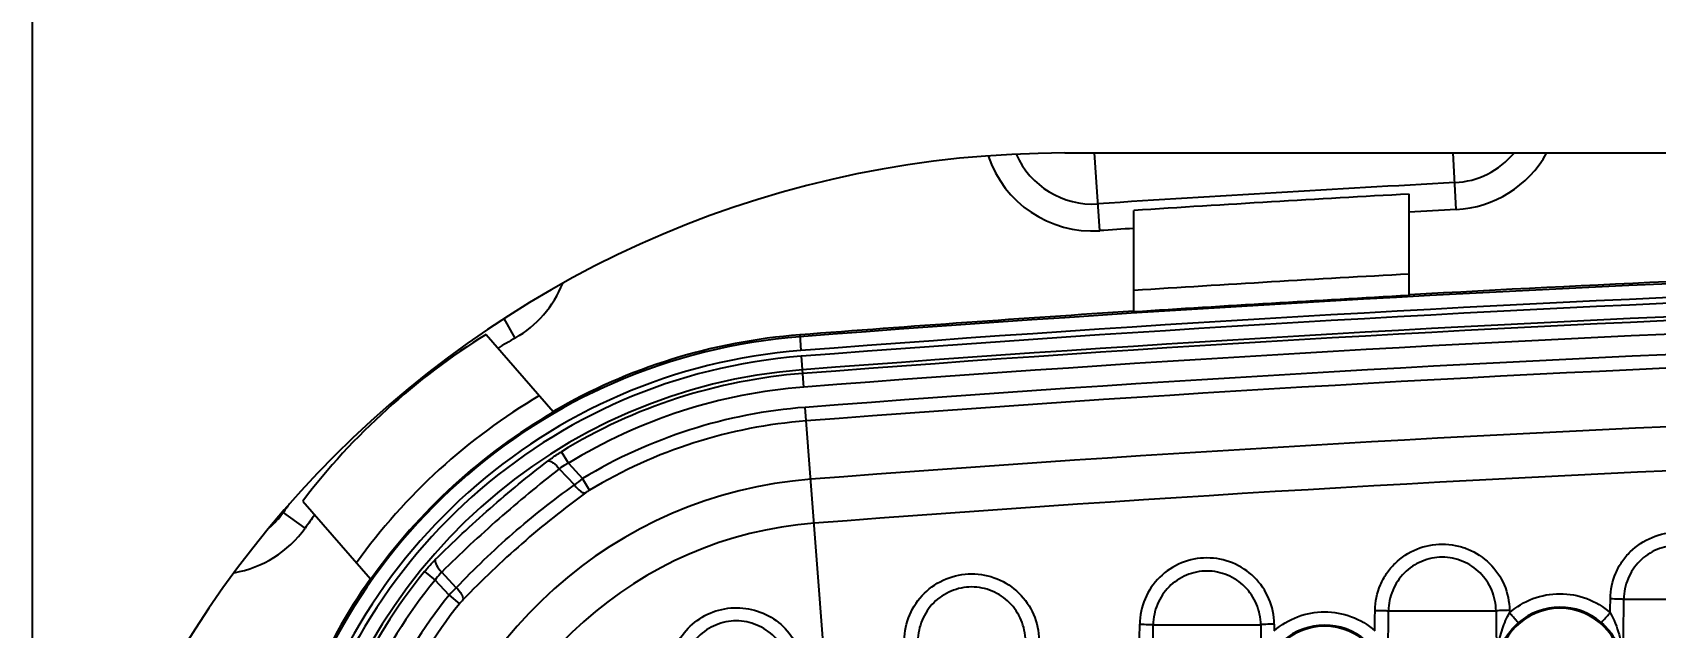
# Model space of a CAD drawing. Header units: millimetres. Extents: x 309 to 11345, y -1340 to 1318.
# Drawn here: x 10560.5 to 10678.4, y -376.5 to -333.2 of the extents above; entities that cross this region are included whole.
import ezdxf

# ---------------------------------------------------------------- set-up
doc = ezdxf.new("R2010")
doc.units = ezdxf.units.MM
doc.header["$LTSCALE"] = 16.335
doc.header["$PDMODE"] = 3
doc.header["$PDSIZE"] = 0.3125
doc.linetypes.add('HIDDEN', pattern=[0.2, 0.1, -0.1])
doc.layers.get('0').update_dxf_attribs({"linetype": 'CONTINUOUS'})
doc.layers.get('Defpoints').update_dxf_attribs({"linetype": 'CONTINUOUS'})
doc.layers.add('DEFAULT_2', color=8, linetype='HIDDEN')
doc.styles.get("Standard").update_dxf_attribs({"font": 'txt', "width": 0.8})
doc.dimstyles.new('STANDARD$0', dxfattribs={"dimscale": 2, "dimtxt": 3, "dimasz": 3, "dimexe": 1.25, "dimexo": 0.625, "dimgap": 0.5, "dimtad": 0, "dimdsep": 46, "dimlunit": 6, "dimtxsty": 'Standard', "dimblk": 'CLOSEDBLANK', "dimcen": 0, "dimclrt": 2, "dimazin": 2, "dimtfac": 2, "dimtmove": 1, "dimatfit": 3, "dimfxl": 0, "dimtolj": 1, "dimtzin": 0, "dimarcsym": 0})

# ---------------------------------------------------------------- blocks, each defined once
blk = doc.blocks.new('_ClosedBlank')
at = {"color": 0, "linetype": 'ByBlock', "lineweight": -2}
for p, q in [((-1, 0.1667), (0, 0)), ((-1, 0.1667), (-1, -0.1667)), ((0, 0), (-1, -0.1667))]:
    blk.add_line(p, q, dxfattribs=at)
blk = doc.blocks.new('*D579')
at = {"color": 4, "lineweight": -2}
for p, q in [((10560.46, -415.75), (10560.46, -306.52)), ((10980.46, -415.75), (10980.46, -306.52)), ((10580.46, -309.02), (10740.5, -309.02)), ((10960.46, -309.02), (10812.5, -309.02))]:
    blk.add_line(p, q, dxfattribs=at)
at = {"layer": 'Defpoints', "color": 0}
for p in [(10980.46, -309.02), (10560.46, -417), (10980.46, -417)]:
    blk.add_point(p, dxfattribs=at)
at = {"color": 4, "lineweight": -2, "xscale": 20, "yscale": 20, "zscale": 20, "rotation": 180}
blk.add_blockref('_ClosedBlank', (10560.46, -309.02), dxfattribs=at)
at = {"color": 4, "lineweight": -2, "xscale": 20, "yscale": 20, "zscale": 20}
blk.add_blockref('_ClosedBlank', (10980.46, -309.02), dxfattribs=at)
at = {"color": 6, "insert": (10776.5, -309.02), "char_height": 20, "attachment_point": 5}
blk.add_mtext('\\A1;420.00', dxfattribs=at)

msp = doc.modelspace()

# ---------------------------------------------------------------- linework, layer by layer
at = {"color": 7, "linetype": 'Continuous'}
for p, q in [((10635.464, -341.996), (10905.464, -341.996)), ((10637.989, -347.638), (10637.618, -341.996)), ((10663.886, -346.102), (10663.669, -341.996)), ((10660.464, -352.294), (10660.464, -344.981)), ((10640.464, -353.489), (10640.464, -346.171)), ((10595.533, -355.435), (10594.726, -354.025)), ((10593.418, -355.179), (10598.299, -360.766)), ((10616.197, -355.207), (10616.285, -356.345)), ((10616.489, -358.998), (10616.317, -356.761)), ((10617.914, -377.539), (10616.602, -360.47)), ((10599.402, -364.536), (10598.886, -363.694)), ((10598.732, -364.929), (10599.833, -366.109)), ((10599.402, -364.536), (10600.43, -365.638)), ((10600.939, -366.484), (10600.43, -365.638)), ((10580.093, -367.286), (10585.016, -372.921)), ((10580.27, -369.241), (10578.624, -368.066)), ((10588.941, -372.4), (10589.707, -373.023)), ((10591.252, -373.568), (10590.195, -372.435)), ((10590.724, -374.113), (10589.707, -373.023)), ((10590.724, -374.113), (10591.493, -374.731)), ((10676.065, -374.398), (10683.877, -374.398)), ((10658.971, -375.253), (10666.784, -375.253)), ((10667.759, -375.212), (10667.76, -375.39)), ((10641.878, -376.258), (10649.691, -376.258)), ((10650.665, -376.217), (10650.67, -376.701))]:
    msp.add_line(p, q, dxfattribs=at)
for centre, radius, start, end in [((10635.464, -416.996), 75, 90, 180), ((10637.464, -339.655), 8, 198.58228, 273.76233), ((10637.464, -339.655), 6.046, 203.64336, 273.76233), ((10663.464, -338.113), 6.046, 273.02607, 320.03855), ((10663.464, -338.113), 8, 273.02607, 330.96057), ((10770.464, -2362.171), 2020.838, 93.026072, 93.762335), ((10770.464, -2362.171), 2020.187, 93.121322, 93.68956), ((10770.464, -2362.171), 2018.885, 93.026072, 93.123338), ((10770.464, -2362.171), 2018.885, 93.691944, 93.762335), ((10770.464, -2362.171), 2012.747, 85.604565, 94.395435), ((10770.464, -2362.171), 2011.743, 85.604565, 94.395435), ((10770.464, -2362.171), 2011.326, 85.604565, 94.395435), ((10770.464, -2362.171), 2014.385, 93.130322, 93.700203), ((10770.464, -2362.171), 2012.885, 91.992918, 93.132657), ((10591.56, -348.491), 8, 299.77857, 338.18633), ((10770.464, -2362.171), 2010.339, 85.604565, 94.395435), ((10770.464, -2362.171), 2010.069, 85.604565, 94.395435), ((10770.464, -2362.171), 2012.832, 93.132739, 93.703061), ((10770.464, -2362.171), 2012.885, 93.702964, 94.395435), ((10770.464, -2362.171), 2009.082, 85.604565, 94.395435), ((10770.464, -2362.171), 2007.606, 85.604565, 94.395435), ((10619.424, -397.187), 41.967, 94.39543, 169.27271), ((10619.424, -397.187), 49.407, 121.76053, 142.75576), ((10619.424, -397.187), 48.105, 119.77857, 121.50419), ((10619.424, -397.187), 42.105, 94.39543, 120.1155), ((10770.464, -2362.171), 2006.619, 85.604565, 94.395435), ((10619.424, -397.187), 40.963, 94.39543, 169.27271), ((10619.424, -397.187), 40.546, 94.39543, 169.27271), ((10619.424, -397.187), 39.559, 94.39543, 169.27271), ((10619.424, -397.187), 39.289, 94.39543, 121.51729), ((10619.424, -397.187), 38.302, 94.39543, 121.51729), ((10619.424, -397.187), 43.605, 120.49919, 144.32818), ((10619.424, -397.187), 36.826, 94.39543, 121.05032), ((10770.464, -2362.171), 2002.364, 85.604565, 94.395435), ((10619.424, -397.187), 42.052, 120.10159, 144.8244), ((10619.424, -397.187), 35.839, 94.39543, 121.0501), ((10770.464, -2362.171), 1999.166, 85.604565, 94.395435), ((10619.424, -397.187), 31.584, 94.39543, 169.27271), ((10610.753, -379.364), 17.175, 126.94787, 129.48409), ((10619.424, -397.187), 50.058, 143.59023, 144.48276), ((10573.759, -364.594), 6.046, 310.03658, 324.48276), ((10619.424, -397.187), 48.105, 143.07492, 144.48276), ((10619.424, -397.187), 28.386, 94.39543, 169.27271), ((10573.759, -364.594), 8, 279.68572, 324.48276), ((10619.424, -397.187), 39.289, 140.88448, 169.27271), ((10619.424, -397.187), 42.105, 144.80703, 169.27271), ((10619.424, -397.187), 38.302, 140.88314, 169.27271), ((10602.943, -385.436), 16.659, 134.57149, 137.18042), ((10619.424, -397.187), 36.826, 141.20129, 169.27271), ((10619.424, -397.187), 35.839, 141.20154, 169.27271), ((10299.683, -370.896), 375.42, 359.3149, 359.47076), ((10029.326, -369.647), 646.757, 359.206522, 359.57913), ((10274.176, -371.666), 383.833, 359.24952, 359.4696), ((9976.961, -370.209), 682.029, 359.186287, 359.576278), ((11315.257, -369.92), 648.496, 180.47117, 180.768546), ((10671.422, -379.577), 4.514, 0, 180), ((10671.422, -379.566), 4.583, 49.16706, 130.98952), ((10254.844, -372.646), 386.072, 359.2278, 359.46887), ((9950.473, -371.169), 691.424, 359.181435, 359.578263), ((11333.288, -370.517), 683.621, 180.481176, 180.787385), ((10654.329, -380.884), 4.514, 0, 180), ((10654.328, -380.872), 4.581, 49.22986, 130.97117)]:
    msp.add_arc(centre, radius, start, end, dxfattribs=at)
for points, knots in [([(10597.914, -364.361), (10597.99, -364.303), (10598.304, -364.068), (10598.632, -363.85), (10598.886, -363.694)], [0, 0, 0, 0, 0.2422026, 1, 1, 1, 1]), ([(10589.726, -371.531), (10591.015, -370.253), (10593.66, -367.764), (10596.477, -365.47), (10597.914, -364.361)], [0, 0, 0, 0, 0.5000066, 1, 1, 1, 1]), ([(10598.732, -364.929), (10597.241, -366.098), (10594.312, -368.509), (10591.547, -371.106), (10590.195, -372.435)], [0, 0, 0, 0, 0.5000359, 1, 1, 1, 1]), ([(10597.914, -364.361), (10597.969, -364.353), (10598.107, -364.387), (10598.402, -364.557), (10598.604, -364.768), (10598.732, -364.929)], [0, 0, 0, 0, 0.1619529, 0.3969743, 1, 1, 1, 1]), ([(10599.402, -364.536), (10599.342, -364.565), (10599.111, -364.683), (10598.889, -364.818), (10598.732, -364.929)], [0, 0, 0, 0, 0.257327, 1, 1, 1, 1]), ([(10591.252, -373.568), (10592.563, -372.197), (10595.3, -369.559), (10598.292, -367.215), (10599.833, -366.109)], [0, 0, 0, 0, 0.5000901, 1, 1, 1, 1]), ([(10599.833, -366.109), (10599.96, -366.277), (10600.16, -366.493), (10600.45, -366.666), (10600.578, -366.696), (10600.628, -366.69)], [0, 0, 0, 0, 0.6269965, 0.8508979, 1, 1, 1, 1]), ([(10600.939, -366.484), (10600.912, -366.5), (10600.806, -366.566), (10600.702, -366.636), (10600.627, -366.691)], [0, 0, 0, 0, 0.2566839, 1, 1, 1, 1]), ([(10600.627, -366.691), (10599.851, -367.264), (10598.281, -368.454), (10595.256, -370.978), (10593.106, -373.038), (10591.738, -374.453)], [0, 0, 0, 0, 0.2450896, 0.5000844, 1, 1, 1, 1]), ([(10675.087, -374.364), (10675.096, -373.734), (10675.292, -372.777), (10675.902, -371.664), (10676.716, -370.69), (10678.067, -369.797), (10679.655, -369.486), (10680.919, -369.609), (10682.136, -369.971), (10683.489, -370.86), (10684.582, -372.458), (10684.845, -373.729), (10684.851, -374.358)], [0, 0, 0, 0, 0.1248239, 0.1875575, 0.2502824, 0.3751576, 0.5000217, 0.5627571, 0.6254919, 0.7503543, 0.8752048, 1, 1, 1, 1]), ([(10657.993, -375.219), (10658.003, -374.589), (10658.198, -373.632), (10658.809, -372.519), (10659.623, -371.545), (10660.973, -370.652), (10662.561, -370.34), (10663.825, -370.463), (10665.042, -370.825), (10666.396, -371.714), (10667.488, -373.312), (10667.752, -374.583), (10667.758, -375.212)], [0, 0, 0, 0, 0.1248269, 0.1875607, 0.2502867, 0.3751638, 0.5000261, 0.5627619, 0.625497, 0.7503588, 0.8752085, 1, 1, 1, 1]), ([(10666.784, -375.253), (10666.779, -374.745), (10666.561, -373.723), (10665.7, -372.422), (10664.398, -371.565), (10662.872, -371.248), (10661.348, -371.567), (10660.047, -372.425), (10659.191, -373.726), (10658.976, -374.746), (10658.971, -375.253)], [0, 0, 0, 0, 0.1253948, 0.2505097, 0.3754997, 0.5002886, 0.6250655, 0.7499644, 0.8748857, 1, 1, 1, 1]), ([(10683.877, -374.398), (10683.872, -373.89), (10683.655, -372.868), (10682.794, -371.567), (10681.492, -370.711), (10679.966, -370.393), (10678.441, -370.712), (10677.141, -371.57), (10676.284, -372.871), (10676.069, -373.891), (10676.065, -374.398)], [0, 0, 0, 0, 0.1253926, 0.250501, 0.3754835, 0.5002673, 0.6250422, 0.7499456, 0.874878, 1, 1, 1, 1]), ([(10588.941, -372.401), (10589.004, -372.323), (10589.254, -372.023), (10589.52, -371.736), (10589.726, -371.531)], [0, 0, 0, 0, 0.2556452, 1, 1, 1, 1]), ([(10590.195, -372.435), (10590.152, -372.479), (10589.978, -372.665), (10589.819, -372.865), (10589.707, -373.023)], [0, 0, 0, 0, 0.241226, 1, 1, 1, 1]), ([(10589.726, -371.532), (10589.71, -371.585), (10589.726, -371.729), (10589.859, -372.05), (10590.048, -372.284), (10590.195, -372.435)], [0, 0, 0, 0, 0.1597782, 0.3937754, 1, 1, 1, 1]), ([(10623.806, -377.381), (10623.812, -376.752), (10624.075, -375.482), (10625.168, -373.884), (10626.783, -372.815), (10628.684, -372.44), (10630.587, -372.809), (10632.207, -373.874), (10633.301, -375.472), (10633.566, -376.743), (10633.572, -377.373)], [0, 0, 0, 0, 0.1249236, 0.2498231, 0.3748271, 0.4998738, 0.6249213, 0.7499634, 0.8749858, 1, 1, 1, 1]), ([(10650.665, -376.217), (10650.659, -375.587), (10650.394, -374.317), (10649.302, -372.719), (10647.682, -371.654), (10645.78, -371.283), (10643.879, -371.658), (10642.262, -372.725), (10641.17, -374.324), (10640.906, -375.595), (10640.9, -376.225)], [0, 0, 0, 0, 0.1249498, 0.249941, 0.3749615, 0.4999828, 0.6250064, 0.7500293, 0.8750248, 1, 1, 1, 1]), ([(10649.691, -376.258), (10649.685, -375.75), (10649.468, -374.728), (10648.607, -373.428), (10647.304, -372.571), (10645.779, -372.253), (10644.254, -372.573), (10642.954, -373.43), (10642.097, -374.731), (10641.882, -375.751), (10641.878, -376.258)], [0, 0, 0, 0, 0.1253965, 0.2505172, 0.3755146, 0.5003083, 0.6250867, 0.7499811, 0.8748924, 1, 1, 1, 1]), ([(10591.252, -373.568), (10591.401, -373.714), (10591.593, -373.941), (10591.733, -374.257), (10591.752, -374.399), (10591.738, -374.453)], [0, 0, 0, 0, 0.6034026, 0.8385094, 1, 1, 1, 1]), ([(10632.597, -377.415), (10632.592, -376.906), (10632.375, -375.885), (10631.513, -374.584), (10630.211, -373.727), (10628.685, -373.41), (10627.16, -373.729), (10625.86, -374.587), (10625.004, -375.888), (10624.789, -376.908), (10624.785, -377.415)], [0, 0, 0, 0, 0.1253981, 0.2505248, 0.3755301, 0.5003287, 0.625107, 0.7499954, 0.8748978, 1, 1, 1, 1]), ([(10591.738, -374.453), (10591.717, -374.475), (10591.632, -374.565), (10591.552, -374.658), (10591.493, -374.732)], [0, 0, 0, 0, 0.2414119, 1, 1, 1, 1]), ([(10667.76, -375.39), (10668.258, -374.953), (10669.421, -374.251), (10671.417, -373.885), (10673.414, -374.248), (10674.578, -374.949), (10675.076, -375.385)], [0, 0, 0, 0, 0.249982, 0.5000216, 0.7500504, 1, 1, 1, 1]), ([(10675.087, -374.364), (10675.294, -374.365), (10675.577, -374.369), (10675.903, -374.385), (10676.022, -374.392), (10676.065, -374.398)], [0, 0, 0, 0, 0.6345609, 0.8672449, 1, 1, 1, 1]), ([(10606.722, -379.872), (10606.711, -379.292), (10606.956, -378.125), (10607.864, -376.605), (10609.262, -375.505), (10610.953, -374.962), (10612.729, -375.045), (10614.361, -375.745), (10615.656, -376.97), (10616.147, -378.051), (10616.315, -378.606)], [0, 0, 0, 0, 0.1249737, 0.249898, 0.3748184, 0.4997554, 0.6247495, 0.7497789, 0.8749112, 1, 1, 1, 1]), ([(10615.514, -379.878), (10615.508, -379.37), (10615.288, -378.349), (10614.423, -377.05), (10613.118, -376.193), (10611.59, -375.875), (10610.063, -376.192), (10608.763, -377.049), (10607.91, -378.351), (10607.701, -379.372), (10607.7, -379.878)], [0, 0, 0, 0, 0.1252412, 0.2504205, 0.375672, 0.5007327, 0.6255923, 0.7503568, 0.8750367, 1, 1, 1, 1]), ([(10650.67, -376.701), (10651.167, -376.264), (10652.328, -375.563), (10654.322, -375.198), (10656.316, -375.56), (10657.479, -376.258), (10657.977, -376.693)], [0, 0, 0, 0, 0.2499769, 0.5000208, 0.7500573, 1, 1, 1, 1]), ([(10657.993, -375.219), (10658.2, -375.221), (10658.526, -375.23), (10658.853, -375.236), (10658.971, -375.253)], [0, 0, 0, 0, 0.6345429, 1, 1, 1, 1]), ([(10667.759, -375.212), (10667.552, -375.214), (10667.27, -375.219), (10666.946, -375.237), (10666.826, -375.245), (10666.784, -375.253)], [0, 0, 0, 0, 0.6335005, 0.8668574, 1, 1, 1, 1]), ([(10666.82, -378.618), (10666.851, -378.352), (10666.943, -377.657), (10667.213, -376.559), (10667.55, -375.761), (10667.76, -375.39)], [0, 0, 0, 0, 0.2375854, 0.6219145, 1, 1, 1, 1]), ([(10666.824, -378.788), (10666.878, -378.568), (10667.009, -378.099), (10667.45, -377.138), (10667.986, -376.479), (10668.416, -376.106)], [0, 0, 0, 0, 0.2147419, 0.4606397, 1, 1, 1, 1]), ([(10668.416, -376.106), (10668.407, -376.103), (10668.387, -376.081), (10668.344, -376.041), (10668.282, -375.974), (10668.161, -375.844), (10667.985, -375.646), (10667.837, -375.479), (10667.76, -375.39)], [0, 0, 0, 0, 0.027305, 0.088881, 0.1834232, 0.3095088, 0.6379924, 1, 1, 1, 1]), ([(10674.418, -376.098), (10674.427, -376.096), (10674.448, -376.074), (10674.491, -376.035), (10674.554, -375.968), (10674.675, -375.839), (10674.852, -375.641), (10674.999, -375.473), (10675.076, -375.385)], [0, 0, 0, 0, 0.027455, 0.0889912, 0.1834259, 0.309398, 0.6377963, 1, 1, 1, 1]), ([(10674.418, -376.098), (10674.849, -376.471), (10675.389, -377.13), (10675.832, -378.091), (10675.963, -378.558), (10676.018, -378.776)], [0, 0, 0, 0, 0.5404927, 0.786783, 1, 1, 1, 1]), ([(10675.076, -375.385), (10675.358, -375.88), (10675.668, -376.693), (10675.916, -377.79), (10675.988, -378.34), (10676.02, -378.604)], [0, 0, 0, 0, 0.5072103, 0.7635789, 1, 1, 1, 1]), ([(10640.9, -376.225), (10641.107, -376.226), (10641.433, -376.236), (10641.76, -376.241), (10641.878, -376.258)], [0, 0, 0, 0, 0.6344809, 1, 1, 1, 1]), ([(10650.665, -376.217), (10650.459, -376.219), (10650.177, -376.224), (10649.852, -376.242), (10649.733, -376.251), (10649.691, -376.258)], [0, 0, 0, 0, 0.6333655, 0.8668053, 1, 1, 1, 1])]:
    msp.add_open_spline(points, degree=3, knots=knots, dxfattribs=at)
at = {"layer": 'DEFAULT_2', "color": 8, "linetype": 'HIDDEN'}
for p, q in [((10660.464, -352.294), (10660.464, -352.347)), ((10640.464, -353.489), (10640.464, -353.541)), ((10598.334, -360.807), (10598.299, -360.766)), ((10585.016, -372.921), (10585.051, -372.962))]:
    msp.add_line(p, q, dxfattribs=at)

# ---------------------------------------------------------------- dimensions: what is measured, and where the dimension line sits
dim = msp.add_linear_dim(base=(10980.464, -309.018), p1=(10560.464, -416.996), p2=(10980.464, -416.996), dimstyle='STANDARD$0', override={"dimtxt": 10, "dimasz": 10, "dimgap": 0, "dimzin": 0, "dimclrd": 4, "dimclre": 4, "dimclrt": 6})
dim.commit()
dim.dimension.update_dxf_attribs({"geometry": '*D579', "text_midpoint": (10776.501, -309.018), "dimtype": 160})

doc.saveas('drawing.dxf')
